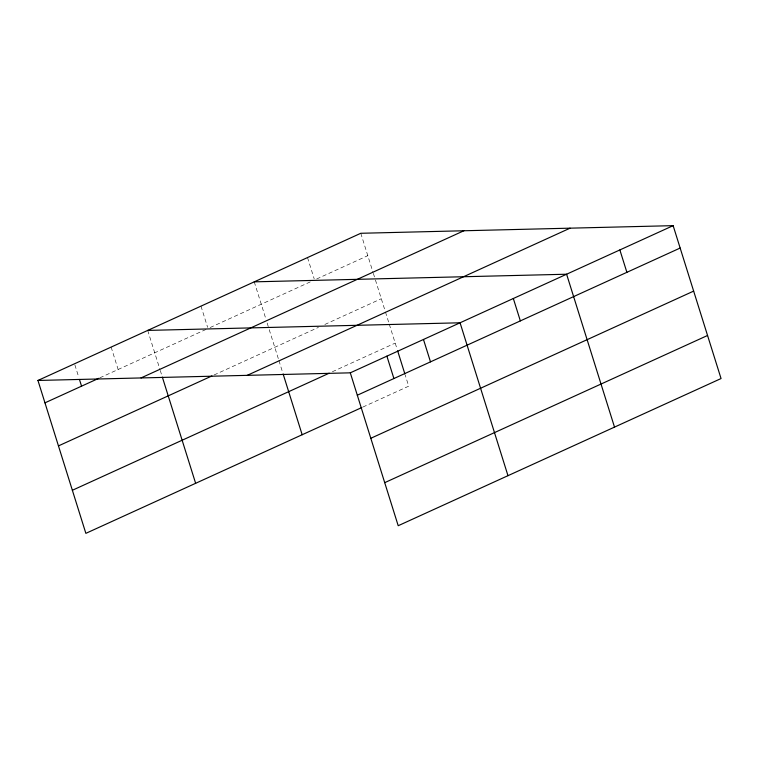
<?xml version="1.0" encoding="UTF-8"?>
<svg xmlns="http://www.w3.org/2000/svg" width="759" height="759" viewBox="0 0 759 759"><rect width="100%" height="100%" fill="white"/><g stroke="black" fill="none" stroke-linecap="round" stroke-linejoin="round"><path stroke-width="0.57" stroke-dasharray="3.79 2.85" d="M99.846 377.821L206.932 329.008M210.129 327.546L310.27 281.893M316.664 278.98L367.802 255.669M214.038 374.984L318.448 327.385M324.833 324.472L381.303 298.733M332.347 371.758L395.202 343.106M362.887 407.052L408.703 386.17L405.24 375.126M360.791 233.279L372.992 272.225M373.343 273.335L375.069 278.857M375.42 279.957L385.126 310.934M385.468 312.044L388.95 323.135M389.291 324.245L396.938 348.628M307.518 257.567L314.188 278.828M254.256 281.845L265.764 318.59M267.149 323.002L268.885 328.524M269.227 329.634L278.591 359.5M278.933 360.61L282.756 372.811M200.983 306.133L207.643 327.395M147.711 330.412L159.921 369.367M160.263 370.468L161.999 375.99M111.127 347.091L118.138 369.481M74.885 364.899L78.746 377.204"/><path stroke-width="1.14" d="M37.95 380.458L360.791 233.279L673.138 225.651L721.05 378.542L398.209 525.721L350.297 372.83L37.95 380.458L85.862 533.349L361.825 407.536M44.961 402.839L98.774 378.314M141.022 377.935L463.863 230.764M58.462 445.903L211.903 375.952M247.225 375.344L570.066 228.174M72.371 490.276L329.15 373.219M350.297 372.83L673.138 225.651M357.318 395.221L680.149 248.041M370.809 438.285L693.65 291.105M384.718 482.658L707.549 335.478M254.256 281.845L566.603 274.227L614.515 427.118M147.711 330.412L460.068 322.793L507.98 475.684M619.866 249.939L626.887 272.329M513.331 298.505L520.351 320.896M423.475 339.472L430.495 361.853M397.631 350.829L404.898 374.026M386.891 356.151L393.902 378.532M283.107 373.921L302.167 434.736M162.341 377.1L195.632 483.303M79.448 379.443L81.555 386.16"/></g></svg>
